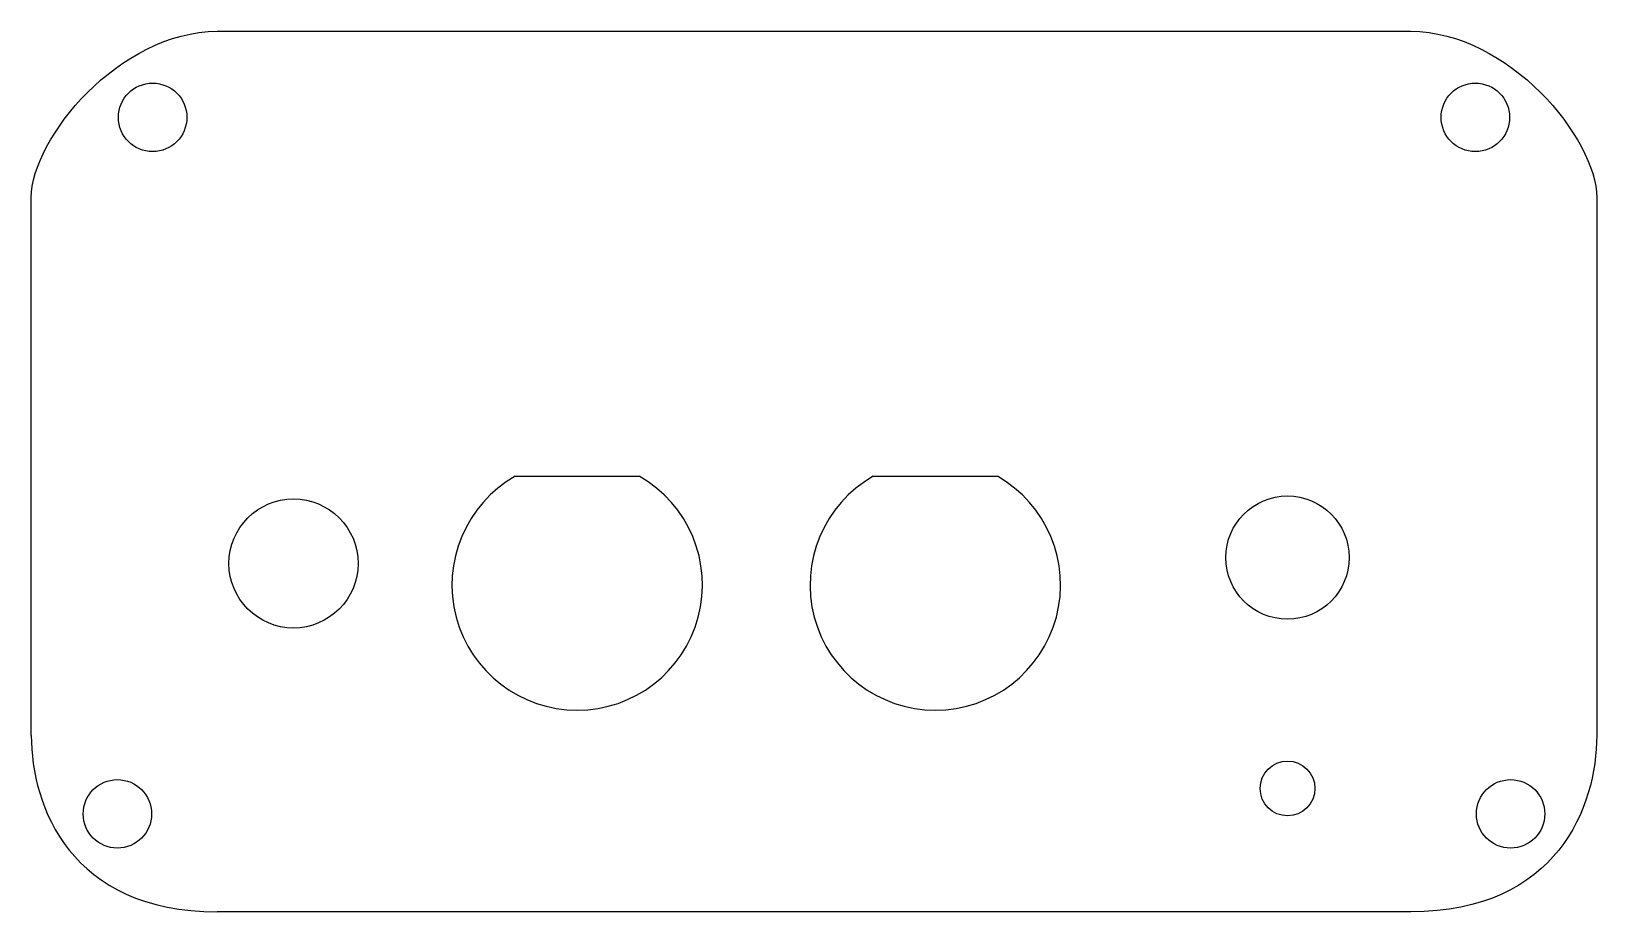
# Model space of a CAD drawing. Extents: x -40 to 40, y 0 to 45.
import ezdxf

# ---------------------------------------------------------------- set-up
doc = ezdxf.new("R2010")
doc.units = 0
doc.header["$MEASUREMENT"] = 0
doc.layers.add('MODELSKETCH_VISIBLE', color=7, linetype='CONTINUOUS')

msp = doc.modelspace()

# ---------------------------------------------------------------- linework, layer by layer
at = {"layer": 'MODELSKETCH_VISIBLE'}
for p, q in [((-30.5, 45), (30.5, 45)), ((-40, 9), (-40, 36.5)), ((40, 36.5), (40, 9)), ((-15.27, 22.26), (-8.93, 22.26)), ((3.03, 22.26), (9.37, 22.26)), ((30.5, 0), (-30.5, 0))]:
    msp.add_line(p, q, dxfattribs=at)
for centre, radius in [((-33.8, 40.6), 1.75), ((33.8, 40.6), 1.75), ((-26.6, 17.8), 3.3), ((24.2, 18.1), 3.15), ((24.2, 6.3), 1.4), ((-35.6, 5), 1.75), ((35.6, 5), 1.75)]:
    msp.add_circle(centre, radius, dxfattribs=at)
for centre in [(-12.1, 16.7), (6.2, 16.7)]:
    msp.add_arc(centre, 6.4, 119.6863, 60.3137, dxfattribs=at)
for points in [[(-40, 36.5), (-40, 39.5), (-35.5, 45), (-30.5, 45)], [(30.5, 45), (35.5, 45), (40, 39.5), (40, 36.5)], [(-40, 9), (-40, 5.4), (-38, 0), (-30.5, 0)], [(40, 9), (40, 5.4), (38, 0), (30.5, 0)]]:
    msp.add_open_spline(points, degree=3, dxfattribs=at)

doc.saveas('drawing.dxf')
